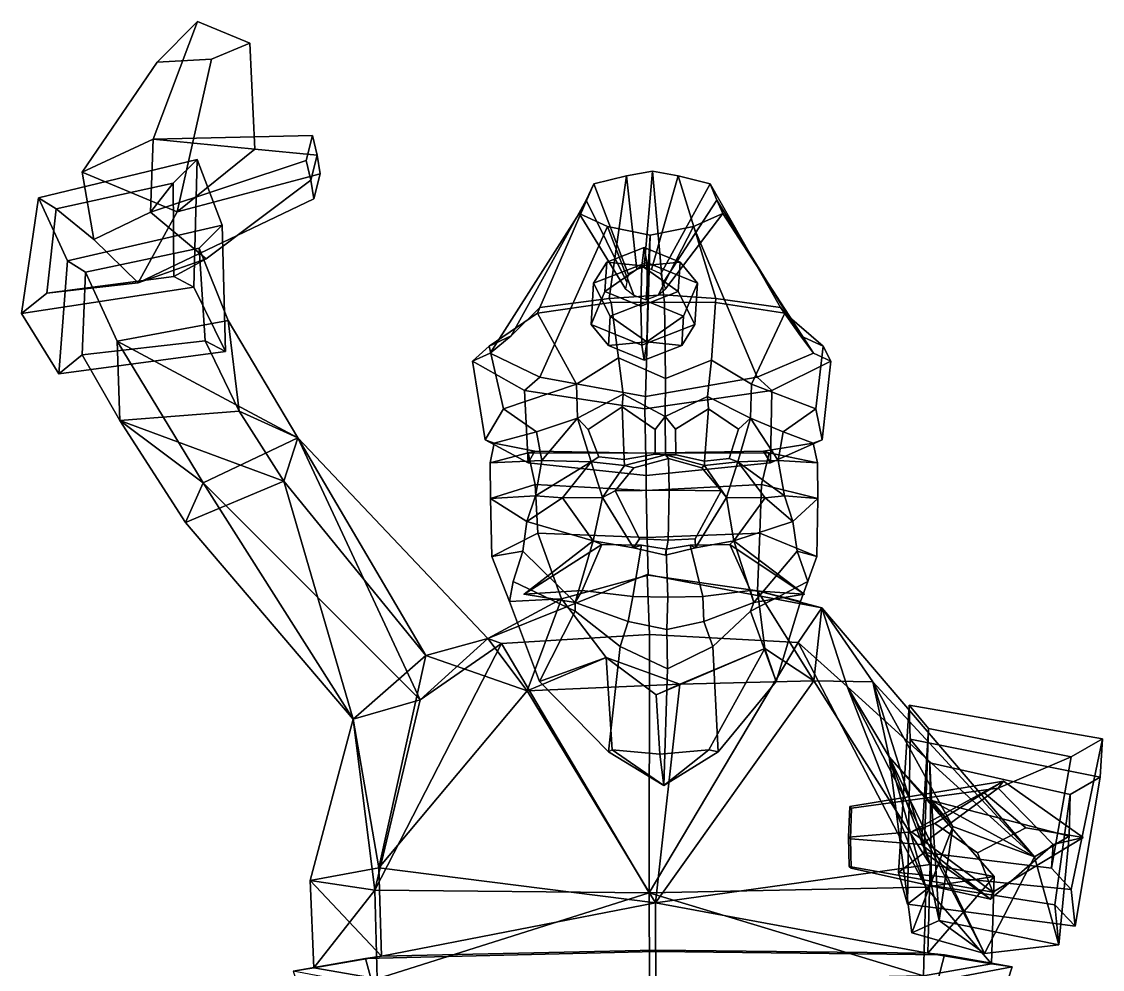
# Model space of a CAD drawing. Extents: x -235 to 166, y -155 to 372.
# Drawn here: x -234.6 to 165.7, y 21.5 to 372.4 of the extents above; entities that cross this region are included whole.
import ezdxf

# ---------------------------------------------------------------- set-up
doc = ezdxf.new("R2010")
doc.units = 0

msp = doc.modelspace()

# ---------------------------------------------------------------- linework, layer by layer
for p in [(-48.519325, 160.431915, 99.775955), (55.276268, 160.431915, 93.154747)]:
    msp.add_point(p)
for points in [[(-184.371262, 357.353241, 104.197914), (-169.406998, 372.354248, 99.040825), (-185.786438, 328.821533, 47.978062), (-212.109375, 316.669342, 69.861641)], [(-150.09166, 364.397156, 104.129478), (-148.160843, 325.145966, 65.964249), (-185.786438, 328.821533, 47.978062), (-169.406998, 372.354248, 99.040825)], [(-164.186752, 358.460968, 115.973244), (-150.09166, 364.397156, 104.129478), (-169.406998, 372.354248, 99.040825), (-184.371262, 357.353241, 104.197914)], [(-164.186752, 358.460968, 115.973244), (-176.987381, 302.001587, 78.459885), (-148.160843, 325.145966, 65.964249), (-150.09166, 364.397156, 104.129478)], [(-164.186752, 358.460968, 115.973244), (-184.371262, 357.353241, 104.197914), (-212.109375, 316.669342, 69.861641), (-176.987381, 302.001587, 78.459885)], [(-212.109375, 316.669342, 69.861641), (-185.786438, 328.821533, 47.978062), (-186.822433, 301.864471, 26.36038), (-207.774368, 291.714294, 37.090065)], [(-126.901054, 330.26178, 54.378487), (-129.149872, 320.984955, 45.640892), (-186.822433, 301.864471, 26.36038), (-185.786438, 328.821533, 47.978062)], [(-125.070946, 322.969055, 62.908234), (-126.901054, 330.26178, 54.378487), (-185.786438, 328.821533, 47.978062), (-148.160843, 325.145966, 65.964249)], [(-125.070946, 322.969055, 62.908234), (-127.444672, 313.684967, 54.183472), (-129.149872, 320.984955, 45.640892), (-126.901054, 330.26178, 54.378487)], [(-124.040115, 316.003571, 71.337952), (-125.070946, 322.969055, 62.908234), (-148.160843, 325.145966, 65.964249), (-176.987381, 302.001587, 78.459885)], [(-228.339859, 307.106171, 12.175893), (-169.499054, 321.361877, 26.278526), (-160.329346, 296.946838, 7.061735), (-217.588409, 283.79071, -8.748039)], [(-228.339859, 307.106171, 12.175893), (-221.742493, 303.015137, 20.511761), (-178.412537, 312.581268, 31.639679), (-169.499054, 321.361877, 26.278526)], [(-127.444672, 313.684967, 54.183472), (-166.212479, 284.52478, 42.233738), (-186.822433, 301.864471, 26.36038), (-129.149872, 320.984955, 45.640892)], [(-170.804276, 274.051025, 81.825768), (-169.499054, 321.361877, 26.278526), (-178.412537, 312.581268, 31.639679), (-178.154922, 277.973358, 73.276817)], [(-159.112778, 250.195496, 62.03981), (-160.329346, 296.946838, 7.061735), (-169.499054, 321.361877, 26.278526), (-170.804276, 274.051025, 81.825768)], [(-124.040115, 316.003571, 71.337952), (-126.307007, 306.698883, 62.575924), (-127.444672, 313.684967, 54.183472), (-125.070946, 322.969055, 62.908234)], [(-176.987381, 302.001587, 78.459885), (-212.109375, 316.669342, 69.861641), (-207.774368, 291.714294, 37.090065), (-191.420258, 275.680542, 52.064587)], [(3.197108, 271.259583, 99.963951), (-0.91805, 316.96463, 35.893509), (-10.588981, 315.243103, 35.503845), (-17.016411, 269.904205, 93.928055)], [(-4.047117, 281.414886, -12.344285), (-6.678977, 280.541046, -11.261972), (-10.588981, 315.243103, 35.503845), (-0.91805, 316.96463, 35.893509)], [(-4.047117, 281.414886, -12.344285), (-0.91805, 316.96463, 35.893509), (8.624979, 315.243103, 34.278172), (-1.299067, 280.541046, -11.605159)], [(3.197108, 271.259583, 99.963951), (22.479832, 269.904205, 91.408554), (8.624979, 315.243103, 34.278172), (-0.91805, 316.96463, 35.893509)], [(-207.774368, 291.714294, 37.090065), (-186.822433, 301.864471, 26.36038), (-178.412537, 312.581268, 31.639679), (-221.742493, 303.015137, 20.511761)], [(-124.040115, 316.003571, 71.337952), (-176.987381, 302.001587, 78.459885), (-191.420258, 275.680542, 52.064587), (-126.307007, 306.698883, 62.575924)], [(-126.307007, 306.698883, 62.575924), (-191.420258, 275.680542, 52.064587), (-166.212479, 284.52478, 42.233738), (-127.444672, 313.684967, 54.183472)], [(-166.212479, 284.52478, 42.233738), (-178.154922, 277.973358, 73.276817), (-178.412537, 312.581268, 31.639679), (-186.822433, 301.864471, 26.36038)], [(-53.316723, 256.067871, 57.393501), (-42.622967, 266.497192, 83.021782), (-22.604719, 312.293274, 34.545559), (-25.503611, 306.21759, 31.178024)], [(-42.622967, 266.497192, 83.021782), (-17.016411, 269.904205, 93.928055), (-10.588981, 315.243103, 35.503845), (-22.604719, 312.293274, 34.545559)], [(-9.913155, 279.043671, -9.488791), (-10.456615, 275.959656, -6.226868), (-25.503611, 306.21759, 31.178024), (-22.604719, 312.293274, 34.545559)], [(-6.678977, 280.541046, -11.261972), (-9.913155, 279.043671, -9.488791), (-22.604719, 312.293274, 34.545559), (-10.588981, 315.243103, 35.503845)], [(-1.299067, 280.541046, -11.605159), (8.624979, 315.243103, 34.278172), (20.421558, 312.293274, 31.800886), (2.134203, 279.043671, -10.257297)], [(2.134203, 279.043671, -10.257297), (20.421558, 312.293274, 31.800886), (22.869051, 306.21756, 28.0923), (3.08773, 275.959656, -7.090868)], [(46.493038, 266.497192, 77.336998), (20.421558, 312.293274, 31.800886), (8.624979, 315.243103, 34.278172), (22.479832, 269.904205, 91.408554)], [(53.843666, 256.067871, 50.557652), (22.869051, 306.21756, 28.0923), (20.421558, 312.293274, 31.800886), (46.493038, 266.497192, 77.336998)], [(-220.769638, 242.034912, 38.037758), (-234.557419, 264.336914, 59.950634), (-228.339859, 307.106171, 12.175893), (-217.588409, 283.79071, -8.748039)], [(-234.557419, 264.336914, 59.950634), (-225.259933, 271.828522, 56.295689), (-221.742493, 303.015137, 20.511761), (-228.339859, 307.106171, 12.175893)], [(-60.992897, 249.608582, 35.548836), (-53.316723, 256.067871, 57.393501), (-25.503611, 306.21759, 31.178024), (-28.133051, 301.31665, 28.480194)], [(-10.456615, 275.959656, -6.226868), (-10.976494, 273.471924, -3.590462), (-28.133051, 301.31665, 28.480194), (-25.503611, 306.21759, 31.178024)], [(3.08773, 275.959656, -7.090868), (22.869051, 306.21756, 28.0923), (25.134382, 301.31665, 25.08223), (3.938388, 273.471924, -4.541889)], [(58.681934, 249.608582, 27.914677), (25.134382, 301.31665, 25.08223), (22.869051, 306.21756, 28.0923), (53.843666, 256.067871, 50.557652)], [(-191.420258, 275.680542, 52.064587), (-207.774368, 291.714294, 37.090065), (-221.742493, 303.015137, 20.511761), (-225.259933, 271.828522, 56.295689)], [(-42.698776, 240.719482, 14.642931), (-60.992897, 249.608582, 35.548836), (-28.133051, 301.31665, 28.480194), (-17.615095, 296.525909, 25.008101)], [(-10.976494, 273.471924, -3.590462), (-7.819963, 271.040131, -1.247071), (-17.615095, 296.525909, 25.008101), (-28.133051, 301.31665, 28.480194)], [(3.938388, 273.471924, -4.541889), (25.134382, 301.31665, 25.08223), (14.260489, 296.525909, 22.974735), (1.1052, 271.040131, -1.816411)], [(37.879688, 240.719482, 9.502763), (14.260489, 296.525909, 22.974735), (25.134382, 301.31665, 25.08223), (58.681934, 249.608582, 27.914677)], [(-217.588409, 283.79071, -8.748039), (-160.329346, 296.946838, 7.061735), (-168.788269, 288.538361, 12.237331), (-210.92131, 279.613281, -0.273884)], [(-159.112778, 250.195496, 62.03981), (-166.621597, 254.162354, 53.353271), (-168.788269, 288.538361, 12.237331), (-160.329346, 296.946838, 7.061735)], [(-3.565295, 233.574524, -6.045014), (-42.698776, 240.719482, 14.642931), (-17.615095, 296.525909, 25.008101), (-1.797197, 293.298401, 22.111946)], [(-7.819963, 271.040131, -1.247071), (-3.248466, 269.401825, 0.175665), (-1.797197, 293.298401, 22.111946), (-17.615095, 296.525909, 25.008101)], [(-3.565295, 233.574524, -6.045014), (-1.797197, 293.298401, 22.111946), (14.260489, 296.525909, 22.974735), (37.879688, 240.719482, 9.502763)], [(1.1052, 271.040131, -1.816411), (14.260489, 296.525909, 22.974735), (-1.797197, 293.298401, 22.111946), (-3.248466, 269.401825, 0.175665)], [(-210.92131, 279.613281, -0.273884), (-168.788269, 288.538361, 12.237331), (-158.034988, 261.674774, -9.441258), (-199.119965, 254.091553, -22.94235)], [(-158.034988, 261.674774, -9.441258), (-168.788269, 288.538361, 12.237331), (-166.621597, 254.162354, 53.353271), (-154.043579, 228.194397, 31.625)], [(-3.055158, 283.217407, 3.049086), (-3.99552, 288.69281, -11.692309), (-17.903599, 283.273956, -15.948852), (-22.724171, 275.554016, -2.970561)], [(-3.99552, 288.69281, -11.692309), (-4.926479, 281.982574, -26.286297), (-17.903599, 283.273956, -15.948852)], [(-3.99552, 288.69281, -11.692309), (9.259005, 283.273956, -17.681566), (-4.926479, 281.982574, -26.286297)], [(-3.055158, 283.217407, 3.049086), (15.689543, 275.554016, -5.420986), (9.259005, 283.273956, -17.681566), (-3.99552, 288.69281, -11.692309)], [(-191.420258, 275.680542, 52.064587), (-225.259933, 271.828522, 56.295689), (-178.154922, 277.973358, 73.276817), (-166.212479, 284.52478, 42.233738)], [(-220.769638, 242.034912, 38.037758), (-217.588409, 283.79071, -8.748039), (-210.92131, 279.613281, -0.273884), (-212.153061, 248.965881, 34.664425)], [(-22.724171, 275.554016, -2.970561), (-17.903599, 283.273956, -15.948852), (-18.557184, 272.436279, -26.194649), (-23.648483, 260.227142, -17.460361)], [(-3.055158, 283.217407, 3.049086), (-22.724171, 275.554016, -2.970561), (-16.564322, 263.34491, 5.046058), (-2.656242, 268.763763, 9.3026)], [(-17.903599, 283.273956, -15.948852), (-4.926479, 281.982574, -26.286297), (-18.557184, 272.436279, -26.194649)], [(-4.926479, 281.982574, -26.286297), (-5.302694, 267.017365, -32.183945), (-18.557184, 272.436279, -26.194649)], [(-4.926479, 281.982574, -26.286297), (8.605419, 272.436279, -27.927362), (-5.302694, 267.017365, -32.183945)], [(9.259005, 283.273956, -17.681566), (8.605419, 272.436279, -27.927362), (-4.926479, 281.982574, -26.286297)], [(-3.055158, 283.217407, 3.049086), (-2.656242, 268.763763, 9.3026), (10.59828, 263.34491, 3.313344), (15.689543, 275.554016, -5.420986)], [(15.689543, 275.554016, -5.420986), (14.76523, 260.227142, -19.910786), (8.605419, 272.436279, -27.927362), (9.259005, 283.273956, -17.681566)], [(-234.557419, 264.336914, 59.950634), (-170.804276, 274.051025, 81.825768), (-178.154922, 277.973358, 73.276817), (-225.259933, 271.828522, 56.295689)], [(-198.236313, 224.690643, 11.696548), (-212.153061, 248.965881, 34.664425), (-210.92131, 279.613281, -0.273884), (-199.119965, 254.091553, -22.94235)], [(-220.769638, 242.034912, 38.037758), (-159.112778, 250.195496, 62.03981), (-170.804276, 274.051025, 81.825768), (-234.557419, 264.336914, 59.950634)], [(-22.724171, 275.554016, -2.970561), (-23.648483, 260.227142, -17.460361), (-17.217907, 252.507202, -5.199739), (-16.564322, 263.34491, 5.046058)], [(-18.557184, 272.436279, -26.194649), (-5.302694, 267.017365, -32.183945), (-4.90378, 252.563721, -25.93045), (-23.648483, 260.227142, -17.460361)], [(8.605419, 272.436279, -27.927362), (14.76523, 260.227142, -19.910786), (-4.90378, 252.563721, -25.93045), (-5.302694, 267.017365, -32.183945)], [(15.689543, 275.554016, -5.420986), (10.59828, 263.34491, 3.313344), (9.944695, 252.507202, -6.932453), (14.76523, 260.227142, -19.910786)], [(-16.299379, 268.346893, 99.063232), (-17.016411, 269.904205, 93.928055), (-42.622967, 266.497192, 83.021782), (-43.548447, 264.481628, 88.028717)], [(-13.494678, 247.856445, 106.00914), (-16.299379, 268.346893, 99.063232), (-43.548447, 264.481628, 88.028717), (-29.033264, 238.152679, 97.113144)], [(3.453035, 268.451721, 103.975937), (3.197108, 271.259583, 99.963951), (-17.016411, 269.904205, 93.928055), (-16.299379, 268.346893, 99.063232)], [(-2.656242, 268.763763, 9.3026), (-16.564322, 263.34491, 5.046058), (-3.032463, 253.798615, 3.405001)], [(3.853182, 240.191742, 110.248734), (3.453035, 268.451721, 103.975937), (-16.299379, 268.346893, 99.063232), (-13.494678, 247.856445, 106.00914)], [(-2.656242, 268.763763, 9.3026), (-3.032463, 253.798615, 3.405001), (10.59828, 263.34491, 3.313344)], [(3.453035, 268.451721, 103.975937), (22.421112, 268.346893, 96.593224), (22.479832, 269.904205, 91.408554), (3.197108, 271.259583, 99.963951)], [(3.853182, 240.191742, 110.248734), (20.93615, 247.069519, 103.994087), (22.421112, 268.346893, 96.593224), (3.453035, 268.451721, 103.975937)], [(20.93615, 247.069519, 103.994087), (35.674267, 238.152679, 92.985405), (48.047222, 264.481628, 82.185753), (22.421112, 268.346893, 96.593224)], [(22.421112, 268.346893, 96.593224), (48.047222, 264.481628, 82.185753), (46.493038, 266.497192, 77.336998), (22.479832, 269.904205, 91.408554)], [(-43.548447, 264.481628, 88.028717), (-42.622967, 266.497192, 83.021782), (-53.316723, 256.067871, 57.393501), (-61.473957, 252.245544, 59.875263)], [(-29.033264, 238.152679, 97.113144), (-43.548447, 264.481628, 88.028717), (-61.473957, 252.245544, 59.875263), (-56.050156, 229.076904, 81.328346)], [(35.674267, 238.152679, 92.985405), (59.596218, 229.076904, 73.951164), (62.250122, 252.245544, 51.9828), (48.047222, 264.481628, 82.185753)], [(48.047222, 264.481628, 82.185753), (62.250122, 252.245544, 51.9828), (53.843666, 256.067871, 50.557652), (46.493038, 266.497192, 77.336998)], [(-199.119965, 254.091553, -22.94235), (-158.034988, 261.674774, -9.441258), (-132.267715, 218.33432, -25.351261)], [(-154.043579, 228.194397, 31.625), (-132.267715, 218.33432, -25.351261), (-158.034988, 261.674774, -9.441258)], [(-17.217907, 252.507202, -5.199739), (-23.648483, 260.227142, -17.460361), (-4.90378, 252.563721, -25.93045), (-3.963416, 247.088318, -11.189034)], [(-16.564322, 263.34491, 5.046058), (-17.217907, 252.507202, -5.199739), (-3.032463, 253.798615, 3.405001)], [(9.944695, 252.507202, -6.932453), (-3.963416, 247.088318, -11.189034), (-4.90378, 252.563721, -25.93045), (14.76523, 260.227142, -19.910786)], [(10.59828, 263.34491, 3.313344), (-3.032463, 253.798615, 3.405001), (9.944695, 252.507202, -6.932453)], [(-220.769638, 242.034912, 38.037758), (-212.153061, 248.965881, 34.664425), (-166.621597, 254.162354, 53.353271), (-159.112778, 250.195496, 62.03981)], [(-154.043579, 228.194397, 31.625), (-166.621597, 254.162354, 53.353271), (-212.153061, 248.965881, 34.664425), (-198.236313, 224.690643, 11.696548)], [(-199.119965, 254.091553, -22.94235), (-132.267715, 218.33432, -25.351261), (-167.378799, 201.678223, -43.316589)], [(-198.236313, 224.690643, 11.696548), (-199.119965, 254.091553, -22.94235), (-167.378799, 201.678223, -43.316589)], [(-61.473957, 252.245544, 59.875263), (-53.316723, 256.067871, 57.393501), (-60.992897, 249.608582, 35.548836), (-67.599548, 246.685242, 34.939014)], [(-56.050156, 229.076904, 81.328346), (-61.473957, 252.245544, 59.875263), (-67.599548, 246.685242, 34.939014), (-62.909462, 217.540283, 45.639946)], [(-3.032463, 253.798615, 3.405001), (-17.217907, 252.507202, -5.199739), (-3.963416, 247.088318, -11.189034)], [(-3.032463, 253.798615, 3.405001), (-3.963416, 247.088318, -11.189034), (9.944695, 252.507202, -6.932453)], [(62.250122, 252.245544, 51.9828), (65.157547, 246.685242, 26.470325), (58.681934, 249.608582, 27.914677), (53.843666, 256.067871, 50.557652)], [(59.596218, 229.076904, 73.951164), (61.865189, 217.540283, 37.680466), (65.157547, 246.685242, 26.470325), (62.250122, 252.245544, 51.9828)], [(-67.599548, 246.685242, 34.939014), (-60.992897, 249.608582, 35.548836), (-42.698776, 240.719482, 14.642931), (-48.393585, 235.836182, 12.215358)], [(65.157547, 246.685242, 26.470325), (43.219887, 235.836182, 6.371257), (37.879688, 240.719482, 9.502763), (58.681934, 249.608582, 27.914677)], [(-62.909462, 217.540283, 45.639946), (-67.599548, 246.685242, 34.939014), (-48.393585, 235.836182, 12.215358), (-47.018829, 209.010864, 19.702488)], [(-13.494678, 247.856445, 106.00914), (-29.033264, 238.152679, 97.113144), (-28.762358, 225.570251, 96.762009), (-11.835145, 234.407593, 107.383202)], [(3.853182, 240.191742, 110.248734), (-13.494678, 247.856445, 106.00914), (-11.835145, 234.407593, 107.383202), (3.758837, 226.208862, 108.769768)], [(3.853182, 240.191742, 110.248734), (3.758837, 226.208862, 108.769768), (19.455481, 233.604248, 105.423973), (20.93615, 247.069519, 103.994087)], [(20.93615, 247.069519, 103.994087), (19.455481, 233.604248, 105.423973), (35.360935, 225.570251, 92.671524), (35.674267, 238.152679, 92.985405)], [(61.865189, 217.540283, 37.680466), (42.807625, 209.010864, 13.972383), (43.219887, 235.836182, 6.371257), (65.157547, 246.685242, 26.470325)], [(-48.393585, 235.836182, 12.215358), (-42.698776, 240.719482, 14.642931), (-3.565295, 233.574524, -6.045014), (-3.796127, 229.030701, -9.663584)], [(43.219887, 235.836182, 6.371257), (-3.796127, 229.030701, -9.663584), (-3.565295, 233.574524, -6.045014), (37.879688, 240.719482, 9.502763)], [(-43.865192, 220.542419, 81.245239), (-28.762358, 225.570251, 96.762009), (-29.033264, 238.152679, 97.113144), (-56.050156, 229.076904, 81.328346)], [(47.499451, 220.542419, 75.417015), (59.596218, 229.076904, 73.951164), (35.674267, 238.152679, 92.985405), (35.360935, 225.570251, 92.671524)], [(-47.018829, 209.010864, 19.702488), (-48.393585, 235.836182, 12.215358), (-3.796127, 229.030701, -9.663584), (-3.327981, 204.30188, -2.324799)], [(-12.221627, 229.771362, 105.390633), (-11.835145, 234.407593, 107.383202), (-28.762358, 225.570251, 96.762009), (-24.758953, 221.394104, 96.362198)], [(-12.221627, 229.771362, 105.390633), (0.005585, 221.400879, 106.247307), (3.758837, 226.208862, 108.769768), (-11.835145, 234.407593, 107.383202)], [(42.807625, 209.010864, 13.972383), (-3.327981, 204.30188, -2.324799), (-3.796127, 229.030701, -9.663584), (43.219887, 235.836182, 6.371257)], [(19.818066, 229.07605, 103.145943), (19.455481, 233.604248, 105.423973), (3.758837, 226.208862, 108.769768), (7.624842, 221.520325, 105.941841)], [(19.818066, 229.07605, 103.145943), (30.942202, 221.511414, 90.300285), (35.360935, 225.570251, 92.671524), (19.455481, 233.604248, 105.423973)], [(-198.236313, 224.690643, 11.696548), (-137.495865, 202.232605, 23.636961), (-154.043579, 228.194397, 31.625)], [(-154.043579, 228.194397, 31.625), (-137.495865, 202.232605, 23.636961), (-132.267715, 218.33432, -25.351261)], [(-56.050156, 229.076904, 81.328346), (-62.909462, 217.540283, 45.639946), (-59.606804, 216.349976, 45.489429), (-43.865192, 220.542419, 81.245239)], [(-11.439483, 210.276672, 103.524536), (-12.221627, 229.771362, 105.390633), (-24.758953, 221.394104, 96.362198), (-20.834763, 211.206787, 99.020485)], [(0.005585, 221.400879, 106.247307), (-12.221627, 229.771362, 105.390633), (-11.439483, 210.276672, 103.524536), (0.059835, 212.284363, 107.097733)], [(7.624842, 221.520325, 105.941841), (7.69172, 212.016602, 106.99025), (18.36101, 209.663757, 100.992584), (19.818066, 229.07605, 103.145943)], [(18.36101, 209.663757, 100.992584), (27.50366, 210.654297, 94.109001), (30.942202, 221.511414, 90.300285), (19.818066, 229.07605, 103.145943)], [(59.596218, 229.076904, 73.951164), (47.499451, 220.542419, 75.417015), (58.570179, 216.349976, 37.950821), (61.865189, 217.540283, 37.680466)], [(-198.236313, 224.690643, 11.696548), (-173.828262, 186.913513, -2.221505), (-137.495865, 202.232605, 23.636961)], [(-198.236313, 224.690643, 11.696548), (-167.378799, 201.678223, -43.316589), (-173.828262, 186.913513, -2.221505)], [(-41.876419, 209.910217, 81.433533), (-28.762358, 225.570251, 96.762009), (-43.865192, 220.542419, 81.245239)], [(-23.602629, 209.366943, 100.202034), (-28.762358, 225.570251, 96.762009), (-41.876419, 209.910217, 81.433533)], [(-20.834763, 211.206787, 99.020485), (-24.758953, 221.394104, 96.362198), (-28.762358, 225.570251, 96.762009), (-23.602629, 209.366943, 100.202034)], [(0.059835, 212.284363, 107.097733), (3.841628, 212.039734, 110.067619), (3.758837, 226.208862, 108.769768), (0.005585, 221.400879, 106.247307)], [(7.69172, 212.016602, 106.99025), (7.624842, 221.520325, 105.941841), (3.758837, 226.208862, 108.769768), (3.841628, 212.039734, 110.067619)], [(27.50366, 210.654297, 94.109001), (30.680136, 209.366943, 96.739288), (35.360935, 225.570251, 92.671524), (30.942202, 221.511414, 90.300285)], [(30.680136, 209.366943, 96.739288), (45.55072, 209.910217, 75.856476), (35.360935, 225.570251, 92.671524)], [(45.55072, 209.910217, 75.856476), (47.499451, 220.542419, 75.417015), (35.360935, 225.570251, 92.671524)], [(-43.865192, 220.542419, 81.245239), (-59.606804, 216.349976, 45.489429), (-61.056797, 209.0625, 46.390381), (-41.876419, 209.910217, 81.433533)], [(47.499451, 220.542419, 75.417015), (45.55072, 209.910217, 75.856476), (60.12289, 209.0625, 38.660225), (58.570179, 216.349976, 37.950821)], [(-86.92527, 121.303528, -28.16193), (-167.378799, 201.678223, -43.316589), (-132.267715, 218.33432, -25.351261)], [(-84.873238, 137.712189, 47.80582), (-132.267715, 218.33432, -25.351261), (-137.495865, 202.232605, 23.636961)], [(-84.873238, 137.712189, 47.80582), (-61.867615, 143.986694, 11.138928), (-132.267715, 218.33432, -25.351261)], [(-86.92527, 121.303528, -28.16193), (-132.267715, 218.33432, -25.351261), (-61.867615, 143.986694, 11.138928)], [(-62.909462, 217.540283, 45.639946), (-47.018829, 209.010864, 19.702488), (-44.515236, 213.322144, 18.326225), (-59.606804, 216.349976, 45.489429)], [(-61.056797, 209.0625, 46.390381), (-59.606804, 216.349976, 45.489429), (-44.515236, 213.322144, 18.326225), (-47.003624, 212.715881, 15.640521)], [(61.865189, 217.540283, 37.680466), (58.570179, 216.349976, 37.950821), (40.149452, 213.322144, 12.925393), (42.807625, 209.010864, 13.972383)], [(60.12289, 209.0625, 38.660225), (42.276402, 212.715881, 9.945272), (40.149452, 213.322144, 12.925393), (58.570179, 216.349976, 37.950821)], [(-60.939087, 195.870453, 48.57777), (-61.056797, 209.0625, 46.390381), (-47.003624, 212.715881, 15.640521), (-44.358219, 201.017517, 13.995253)], [(-47.018829, 209.010864, 19.702488), (-3.327981, 204.30188, -2.324799), (-3.27069, 212.612976, -1.426696), (-44.515236, 213.322144, 18.326225)], [(-47.003624, 212.715881, 15.640521), (-44.515236, 213.322144, 18.326225), (-3.27069, 212.612976, -1.426696), (-3.323471, 212.62854, -2.25409)], [(-44.358219, 201.017517, 13.995253), (-47.003624, 212.715881, 15.640521), (-3.323471, 212.62854, -2.25409), (-3.229802, 198.753601, -0.785657)], [(-11.439483, 210.276672, 103.524536), (-11.266746, 208.091553, 105.715729), (3.841628, 212.039734, 110.067619), (0.059835, 212.284363, 107.097733)], [(42.807625, 209.010864, 13.972383), (40.149452, 213.322144, 12.925393), (-3.27069, 212.612976, -1.426696), (-3.327981, 204.30188, -2.324799)], [(42.276402, 212.715881, 9.945272), (-3.323471, 212.62854, -2.25409), (-3.27069, 212.612976, -1.426696), (40.149452, 213.322144, 12.925393)], [(39.44339, 201.017517, 8.649476), (-3.229802, 198.753601, -0.785657), (-3.323471, 212.62854, -2.25409), (42.276402, 212.715881, 9.945272)], [(60.284081, 195.870453, 40.844841), (39.44339, 201.017517, 8.649476), (42.276402, 212.715881, 9.945272), (60.12289, 209.0625, 38.660225)], [(-41.876419, 209.910217, 81.433533), (-61.056797, 209.0625, 46.390381), (-60.939087, 195.870453, 48.57777), (-44.322128, 196.810913, 81.449516)], [(-44.322128, 196.810913, 81.449516), (-23.602629, 209.366943, 100.202034), (-41.876419, 209.910217, 81.433533)], [(-34.207378, 196.014465, 104.073204), (-23.602629, 209.366943, 100.202034), (-44.322128, 196.810913, 81.449516)], [(-34.207378, 196.014465, 104.073204), (-19.412132, 196.170441, 106.169868), (-23.602629, 209.366943, 100.202034)], [(-11.439483, 210.276672, 103.524536), (-20.834763, 211.206787, 99.020485), (-23.602629, 209.366943, 100.202034), (-11.266746, 208.091553, 105.715729)], [(-19.412132, 196.170441, 106.169868), (-11.266746, 208.091553, 105.715729), (-23.602629, 209.366943, 100.202034)], [(5.279347, 198.852661, 128.546936), (5.015767, 210.665955, 124.415001), (-7.805178, 207.228638, 121.712196), (-14.790452, 198.665344, 123.365051)], [(5.015767, 210.665955, 124.415001), (3.841628, 212.039734, 110.067619), (-11.266746, 208.091553, 105.715729), (-7.805178, 207.228638, 121.712196)], [(5.015767, 210.665955, 124.415001), (17.389359, 207.228638, 120.105019), (18.274567, 208.091553, 103.831261), (3.841628, 212.039734, 110.067619)], [(18.36101, 209.663757, 100.992584), (7.69172, 212.016602, 106.99025), (3.841628, 212.039734, 110.067619), (18.274567, 208.091553, 103.831261)], [(5.279347, 198.852661, 128.546936), (24.528032, 198.665344, 120.856895), (17.389359, 207.228638, 120.105019), (5.015767, 210.665955, 124.415001)], [(18.36101, 209.663757, 100.992584), (18.274567, 208.091553, 103.831261), (30.680136, 209.366943, 96.739288), (27.50366, 210.654297, 94.109001)], [(26.411638, 196.170441, 103.246735), (30.680136, 209.366943, 96.739288), (18.274567, 208.091553, 103.831261)], [(40.820549, 196.014465, 99.287109), (30.680136, 209.366943, 96.739288), (26.411638, 196.170441, 103.246735)], [(47.978649, 196.810913, 75.561569), (45.55072, 209.910217, 75.856476), (30.680136, 209.366943, 96.739288)], [(40.820549, 196.014465, 99.287109), (47.978649, 196.810913, 75.561569), (30.680136, 209.366943, 96.739288)], [(45.55072, 209.910217, 75.856476), (47.978649, 196.810913, 75.561569), (60.284081, 195.870453, 40.844841), (60.12289, 209.0625, 38.660225)], [(-14.790452, 198.665344, 123.365051), (-7.805178, 207.228638, 121.712196), (-11.266746, 208.091553, 105.715729), (-19.412132, 196.170441, 106.169868)], [(24.528032, 198.665344, 120.856895), (26.411638, 196.170441, 103.246735), (18.274567, 208.091553, 103.831261), (17.389359, 207.228638, 120.105019)], [(-173.828262, 186.913513, -2.221505), (-111.754761, 114.109619, 8.305639), (-137.495865, 202.232605, 23.636961)], [(-173.828262, 186.913513, -2.221505), (-167.378799, 201.678223, -43.316589), (-111.754761, 114.109619, 8.305639)], [(-111.754761, 114.109619, 8.305639), (-167.378799, 201.678223, -43.316589), (-86.92527, 121.303528, -28.16193)], [(-111.754761, 114.109619, 8.305639), (-84.873238, 137.712189, 47.80582), (-137.495865, 202.232605, 23.636961)], [(-60.415668, 174.317383, 49.928684), (-60.939087, 195.870453, 48.57777), (-44.358219, 201.017517, 13.995253), (-43.380802, 183.03241, 16.865393)], [(-43.380802, 183.03241, 16.865393), (-44.358219, 201.017517, 13.995253), (-3.229802, 198.753601, -0.785657), (-2.946741, 181.3974, 3.65163)], [(38.838589, 183.03241, 11.620547), (-2.946741, 181.3974, 3.65163), (-3.229802, 198.753601, -0.785657), (39.44339, 201.017517, 8.649476)], [(59.936562, 174.317383, 42.251312), (38.838589, 183.03241, 11.620547), (39.44339, 201.017517, 8.649476), (60.284081, 195.870453, 40.844841)], [(-44.322128, 196.810913, 81.449516), (-60.939087, 195.870453, 48.57777), (-47.416901, 187.287048, 81.097351)], [(-47.416901, 187.287048, 81.097351), (-34.207378, 196.014465, 104.073204), (-44.322128, 196.810913, 81.449516)], [(-22.931662, 180.198395, 100.24398), (-19.412132, 196.170441, 106.169868), (-34.207378, 196.014465, 104.073204)], [(-7.958251, 177.583191, 105.206238), (-19.412132, 196.170441, 106.169868), (-22.931662, 180.198395, 100.24398)], [(-5.692102, 180.913147, 117.954659), (-14.790452, 198.665344, 123.365051), (-19.412132, 196.170441, 106.169868), (-7.958251, 177.583191, 105.206238)], [(4.89491, 180.39624, 122.520416), (5.279347, 198.852661, 128.546936), (-14.790452, 198.665344, 123.365051), (-5.692102, 180.913147, 117.954659)], [(4.89491, 180.39624, 122.520416), (14.815963, 180.913147, 116.646431), (24.528032, 198.665344, 120.856895), (5.279347, 198.852661, 128.546936)], [(14.815963, 180.913147, 116.646431), (14.928152, 177.583191, 103.746292), (26.411638, 196.170441, 103.246735), (24.528032, 198.665344, 120.856895)], [(14.928152, 177.583191, 103.746292), (29.14967, 180.198395, 96.921669), (26.411638, 196.170441, 103.246735)], [(29.14967, 180.198395, 96.921669), (40.820549, 196.014465, 99.287109), (26.411638, 196.170441, 103.246735)], [(51.003586, 187.287048, 74.819023), (47.978649, 196.810913, 75.561569), (40.820549, 196.014465, 99.287109)], [(47.978649, 196.810913, 75.561569), (51.003586, 187.287048, 74.819023), (60.284081, 195.870453, 40.844841)], [(-49.007404, 176.35733, 81.387436), (-47.416901, 187.287048, 81.097351), (-60.939087, 195.870453, 48.57777), (-60.415668, 174.317383, 49.928684)], [(-22.931662, 180.198395, 100.24398), (-34.207378, 196.014465, 104.073204), (-47.416901, 187.287048, 81.097351)], [(29.14967, 180.198395, 96.921669), (51.003586, 187.287048, 74.819023), (40.820549, 196.014465, 99.287109)], [(52.618057, 176.35733, 74.904663), (59.936562, 174.317383, 42.251312), (60.284081, 195.870453, 40.844841), (51.003586, 187.287048, 74.819023)], [(-49.007404, 176.35733, 81.387436), (-29.622322, 157.37793, 107.012917), (-22.931662, 180.198395, 100.24398), (-47.416901, 187.287048, 81.097351)], [(52.618057, 176.35733, 74.904663), (51.003586, 187.287048, 74.819023), (29.14967, 180.198395, 96.921669), (36.646187, 157.37793, 102.785591)], [(-53.837452, 157.709351, 53.641045), (-60.415668, 174.317383, 49.928684), (-43.380802, 183.03241, 16.865393), (-34.578777, 158.682098, 38.296432)], [(-19.678919, 178.789978, 114.066399), (-22.931662, 180.198395, 100.24398), (-48.519325, 160.431915, 99.775955)], [(-48.519325, 160.431915, 99.775955), (-22.931662, 180.198395, 100.24398), (-29.622322, 157.37793, 107.012917)], [(-34.578777, 158.682098, 38.296432), (-43.380802, 183.03241, 16.865393), (-2.946741, 181.3974, 3.65163), (-2.533829, 167.449646, 9.296144)], [(-19.678919, 178.789978, 114.066399), (-5.003891, 178.527802, 113.247849), (-7.958251, 177.583191, 105.206238), (-22.931662, 180.198395, 100.24398)], [(4.89491, 180.39624, 122.520416), (-5.692102, 180.913147, 117.954659), (-7.958251, 177.583191, 105.206238), (3.861949, 174.800964, 110.386169)], [(37.918098, 161.624725, 24.619278), (-2.533829, 167.449646, 9.296144), (-2.946741, 181.3974, 3.65163), (38.838589, 183.03241, 11.620547)], [(4.89491, 180.39624, 122.520416), (3.861949, 174.800964, 110.386169), (14.928152, 177.583191, 103.746292), (14.815963, 180.913147, 116.646431)], [(27.679632, 178.789978, 111.045357), (29.14967, 180.198395, 96.921669), (14.928152, 177.583191, 103.746292), (13.019545, 178.527802, 112.098114)], [(27.679632, 178.789978, 111.045357), (55.276268, 160.431915, 93.154747), (29.14967, 180.198395, 96.921669)], [(55.276268, 160.431915, 93.154747), (36.646187, 157.37793, 102.785591), (29.14967, 180.198395, 96.921669)], [(53.883366, 157.709351, 46.76944), (37.918098, 161.624725, 24.619278), (38.838589, 183.03241, 11.620547), (59.936562, 174.317383, 42.251312)], [(-53.837452, 157.709351, 53.641045), (-52.520626, 165.10202, 84.798111), (-49.007404, 176.35733, 81.387436), (-60.415668, 174.317383, 49.928684)], [(-49.007404, 176.35733, 81.387436), (-52.520626, 165.10202, 84.798111), (-29.514023, 154.148346, 97.979324), (-29.622322, 157.37793, 107.012917)], [(-26.987598, 161.743347, 116.946411), (-19.678919, 178.789978, 114.066399), (-48.519325, 160.431915, 99.775955)], [(-5.003891, 178.527802, 113.247849), (-19.678919, 178.789978, 114.066399), (-26.987598, 161.743347, 116.946411), (-8.259014, 159.559601, 124.438797)], [(-8.259014, 159.559601, 124.438797), (4.749158, 159.35672, 124.294266), (4.182882, 177.11618, 115.417198), (-5.003891, 178.527802, 113.247849)], [(4.182882, 177.11618, 115.417198), (3.861949, 174.800964, 110.386169), (-7.958251, 177.583191, 105.206238), (-5.003891, 178.527802, 113.247849)], [(4.182882, 177.11618, 115.417198), (13.019545, 178.527802, 112.098114), (14.928152, 177.583191, 103.746292), (3.861949, 174.800964, 110.386169)], [(17.670256, 159.559601, 122.784744), (13.019545, 178.527802, 112.098114), (4.182882, 177.11618, 115.417198), (4.749158, 159.35672, 124.294266)], [(13.019545, 178.527802, 112.098114), (17.670256, 159.559601, 122.784744), (35.295021, 161.743347, 112.973351), (27.679632, 178.789978, 111.045357)], [(35.295021, 161.743347, 112.973351), (55.276268, 160.431915, 93.154747), (27.679632, 178.789978, 111.045357)], [(52.618057, 176.35733, 74.904663), (36.646187, 157.37793, 102.785591), (35.390919, 154.148346, 93.838982), (56.536182, 165.10202, 77.841286)], [(53.883366, 157.709351, 46.76944), (59.936562, 174.317383, 42.251312), (52.618057, 176.35733, 74.904663), (56.536182, 165.10202, 77.841286)], [(-2.863096, 167.662415, 5.604789), (-2.007607, 145.485291, -46.083378), (-56.860714, 142.110535, -36.057194), (-61.867615, 143.986694, 11.138928)], [(-2.863096, 167.662415, 5.604789), (-61.867615, 143.986694, 11.138928), (-34.578777, 158.682098, 38.296432), (-2.533829, 167.449646, 9.296144)], [(-29.514023, 154.148346, 97.979324), (-52.520626, 165.10202, 84.798111), (-53.837452, 157.709351, 53.641045), (-42.759953, 128.075836, 68.987259)], [(-2.863096, 167.662415, 5.604789), (61.767708, 155.357147, -3.627595), (52.950401, 142.578979, -36.900471), (-2.007607, 145.485291, -46.083378)], [(-2.533829, 167.449646, 9.296144), (37.918098, 161.624725, 24.619278), (61.767708, 155.357147, -3.627595), (-2.863096, 167.662415, 5.604789)], [(35.390919, 154.148346, 93.838982), (44.845615, 128.075836, 63.398823), (53.883366, 157.709351, 46.76944), (56.536182, 165.10202, 77.841286)], [(-29.622322, 157.37793, 107.012917), (-26.987598, 161.743347, 116.946411), (-48.519325, 160.431915, 99.775955)], [(-8.259014, 159.559601, 124.438797), (-26.987598, 161.743347, 116.946411), (-29.622322, 157.37793, 107.012917), (-9.8887, 150.251923, 114.62513)], [(17.670256, 159.559601, 122.784744), (18.039761, 150.251923, 112.843552), (36.646187, 157.37793, 102.785591), (35.295021, 161.743347, 112.973351)], [(36.646187, 157.37793, 102.785591), (55.276268, 160.431915, 93.154747), (35.295021, 161.743347, 112.973351)], [(44.845615, 128.075836, 63.398823), (40.635014, 140.263, 49.957424), (37.918098, 161.624725, 24.619278), (53.883366, 157.709351, 46.76944)], [(58.855385, 128.32428, 50.688969), (37.918098, 161.624725, 24.619278), (40.635014, 140.263, 49.957424)], [(61.767708, 155.357147, -3.627595), (37.918098, 161.624725, 24.619278), (58.855385, 128.32428, 50.688969)], [(-61.867615, 143.986694, 11.138928), (-47.289623, 124.587585, 65.08165), (-34.578777, 158.682098, 38.296432)], [(-42.759953, 128.075836, 68.987259), (-53.837452, 157.709351, 53.641045), (-34.578777, 158.682098, 38.296432), (-18.149549, 136.910858, 65.537933)], [(-47.289623, 124.587585, 65.08165), (-18.149549, 136.910858, 65.537933), (-34.578777, 158.682098, 38.296432)], [(-12.933661, 141.102203, 116.879387), (-9.8887, 150.251923, 114.62513), (-29.622322, 157.37793, 107.012917), (-29.514023, 154.148346, 97.979324)], [(4.749158, 159.35672, 124.294266), (-8.259014, 159.559601, 124.438797), (-9.8887, 150.251923, 114.62513), (4.424011, 147.289917, 119.197189)], [(4.749158, 159.35672, 124.294266), (4.424011, 147.289917, 119.197189), (18.039761, 150.251923, 112.843552), (17.670256, 159.559601, 122.784744)], [(21.346476, 141.102203, 114.692627), (35.390919, 154.148346, 93.838982), (36.646187, 157.37793, 102.785591), (18.039761, 150.251923, 112.843552)], [(-17.253086, 102.10202, 99.199333), (-12.933661, 141.102203, 116.879387), (-29.514023, 154.148346, 97.979324), (-42.759953, 128.075836, 68.987259)], [(23.384382, 102.10202, 96.607033), (44.845615, 128.075836, 63.398823), (35.390919, 154.148346, 93.838982), (21.346476, 141.102203, 114.692627)], [(71.097488, 126.219971, -29.131994), (52.950401, 142.578979, -36.900471), (61.767708, 155.357147, -3.627595)], [(80.709015, 127.962646, 47.154667), (61.767708, 155.357147, -3.627595), (58.855385, 128.32428, 50.688969)], [(80.709015, 127.962646, 47.154667), (140.500854, 63.17305, -21.036341), (61.767708, 155.357147, -3.627595)], [(71.097488, 126.219971, -29.131994), (61.767708, 155.357147, -3.627595), (140.500854, 63.17305, -21.036341)], [(4.612154, 132.762268, 122.146568), (4.424011, 147.289917, 119.197189), (-9.8887, 150.251923, 114.62513), (-12.933661, 141.102203, 116.879387)], [(4.612154, 132.762268, 122.146568), (21.346476, 141.102203, 114.692627), (18.039761, 150.251923, 112.843552), (4.424011, 147.289917, 119.197189)], [(-2.124373, 49.879883, -101.583771), (-56.860714, 142.110535, -36.057194), (-2.007607, 145.485291, -46.083378)], [(-2.124373, 49.879883, -101.583771), (-2.007607, 145.485291, -46.083378), (52.950401, 142.578979, -36.900471)], [(-103.817223, 50.801193, -66.151138), (-56.860714, 142.110535, -36.057194), (-2.124373, 49.879883, -101.583771)], [(-103.817223, 50.801193, -66.151138), (-86.92527, 121.303528, -28.16193), (-56.860714, 142.110535, -36.057194)], [(-86.92527, 121.303528, -28.16193), (-61.867615, 143.986694, 11.138928), (-56.860714, 142.110535, -36.057194)], [(-84.873238, 137.712189, 47.80582), (-47.289623, 124.587585, 65.08165), (-61.867615, 143.986694, 11.138928)], [(3.27273, 89.587708, 101.149437), (4.612154, 132.762268, 122.146568), (-12.933661, 141.102203, 116.879387), (-17.253086, 102.10202, 99.199333)], [(100.283966, 52.012253, -68.331062), (-2.124373, 49.879883, -101.583771), (52.950401, 142.578979, -36.900471)], [(19.957663, 102.780426, 80.886009), (1.779564, 101.142548, 77.742226), (0.400256, 123.160339, 56.119881), (40.635014, 140.263, 49.957424)], [(0.400256, 123.160339, 56.119881), (9.170324, 127.092957, 65.100235), (40.635014, 140.263, 49.957424)], [(3.27273, 89.587708, 101.149437), (23.384382, 102.10202, 96.607033), (21.346476, 141.102203, 114.692627), (4.612154, 132.762268, 122.146568)], [(9.170324, 127.092957, 65.100235), (58.855385, 128.32428, 50.688969), (40.635014, 140.263, 49.957424)], [(23.384382, 102.10202, 96.607033), (19.957663, 102.780426, 80.886009), (40.635014, 140.263, 49.957424), (44.845615, 128.075836, 63.398823)], [(100.283966, 52.012253, -68.331062), (52.950401, 142.578979, -36.900471), (71.097488, 126.219971, -29.131994)], [(-102.219757, 59.171127, 88.066704), (-84.873238, 137.712189, 47.80582), (-111.754761, 114.109619, 8.305639)], [(-102.219757, 59.171127, 88.066704), (-47.289623, 124.587585, 65.08165), (-84.873238, 137.712189, 47.80582)], [(9.170324, 127.092957, 65.100235), (-18.149549, 136.910858, 65.537933), (-47.289623, 124.587585, 65.08165)], [(-17.253086, 102.10202, 99.199333), (-42.759953, 128.075836, 68.987259), (-18.149549, 136.910858, 65.537933), (-15.851728, 102.780426, 83.170319)], [(-15.851728, 102.780426, 83.170319), (-18.149549, 136.910858, 65.537933), (0.400256, 123.160339, 56.119881), (1.779564, 101.142548, 77.742226)], [(0.400256, 123.160339, 56.119881), (-18.149549, 136.910858, 65.537933), (9.170324, 127.092957, 65.100235)], [(0.231327, 46.132965, 116.893852), (58.855385, 128.32428, 50.688969), (9.170324, 127.092957, 65.100235)], [(0.231327, 46.132965, 116.893852), (101.881432, 60.382187, 85.88678), (58.855385, 128.32428, 50.688969)], [(101.881432, 60.382187, 85.88678), (80.709015, 127.962646, 47.154667), (58.855385, 128.32428, 50.688969)], [(0.231327, 46.132965, 116.893852), (-47.289623, 124.587585, 65.08165), (-102.219757, 59.171127, 88.066704)], [(0.231327, 46.132965, 116.893852), (9.170324, 127.092957, 65.100235), (-47.289623, 124.587585, 65.08165)], [(100.283966, 52.012253, -68.331062), (71.097488, 126.219971, -29.131994), (86.677429, 100.223206, 6.856907)], [(71.097488, 126.219971, -29.131994), (140.500854, 63.17305, -21.036341), (122.046883, 27.423828, -34.940895)], [(86.677429, 100.223206, 6.856907), (71.097488, 126.219971, -29.131994), (122.046883, 27.423828, -34.940895)], [(101.881432, 60.382187, 85.88678), (86.677429, 100.223206, 6.856907), (80.709015, 127.962646, 47.154667)], [(86.677429, 100.223206, 6.856907), (110.27243, 74.369263, 19.089588), (80.709015, 127.962646, 47.154667)], [(80.709015, 127.962646, 47.154667), (110.27243, 74.369263, 19.089588), (140.500854, 63.17305, -21.036341)], [(-103.817223, 50.801193, -66.151138), (-111.754761, 114.109619, 8.305639), (-86.92527, 121.303528, -28.16193)], [(93.553329, 45.676971, 78.440674), (90.117325, 57.343231, 110.374153), (94.051636, 119.316864, 82.425285), (94.502106, 106.768433, 51.772457)], [(90.117325, 57.343231, 110.374153), (99.647087, 64.833359, 107.372856), (101.277565, 110.687164, 86.402206), (94.051636, 119.316864, 82.425285)], [(94.502106, 106.768433, 51.772457), (94.051636, 119.316864, 82.425285), (165.659958, 106.900085, 89.027527), (164.815369, 92.659729, 59.942085)], [(94.051636, 119.316864, 82.425285), (101.277565, 110.687164, 86.402206), (154.12735, 100.158997, 91.644447), (165.659958, 106.900085, 89.027527)], [(-102.219757, 59.171127, 88.066704), (-111.754761, 114.109619, 8.305639), (-127.707794, 54.372772, 2.608413)], [(-127.707794, 54.372772, 2.608413), (-111.754761, 114.109619, 8.305639), (-103.817223, 50.801193, -66.151138)], [(124.179588, 47.559814, 94.953659), (98.651009, 67.739929, 91.114059), (101.277565, 110.687164, 86.402206), (99.647087, 64.833359, 107.372856)], [(98.651009, 67.739929, 91.114059), (127.008369, 88.647995, 90.242867), (154.12735, 100.158997, 91.644447), (101.277565, 110.687164, 86.402206)], [(93.553329, 45.676971, 78.440674), (94.502106, 106.768433, 51.772457), (101.8237, 97.964035, 55.828468), (102.367188, 52.621857, 75.657234)], [(94.502106, 106.768433, 51.772457), (164.815369, 92.659729, 59.942085), (153.757523, 86.283203, 62.413223), (101.8237, 97.964035, 55.828468)], [(154.139969, 51.122498, 113.937363), (165.659958, 106.900085, 89.027527), (154.12735, 100.158997, 91.644447), (146.799026, 59.02478, 110.274986)], [(154.139969, 51.122498, 113.937363), (155.572174, 37.459885, 83.799393), (164.815369, 92.659729, 59.942085), (165.659958, 106.900085, 89.027527)], [(3.27273, 89.587708, 101.149437), (-17.253086, 102.10202, 99.199333), (-15.851728, 102.780426, 83.170319)], [(3.27273, 89.587708, 101.149437), (-15.851728, 102.780426, 83.170319), (1.779564, 101.142548, 77.742226)], [(3.27273, 89.587708, 101.149437), (1.779564, 101.142548, 77.742226), (19.957663, 102.780426, 80.886009)], [(3.27273, 89.587708, 101.149437), (19.957663, 102.780426, 80.886009), (23.384382, 102.10202, 96.607033)], [(101.881432, 60.382187, 85.88678), (125.593582, 55.875778, -0.096996), (86.677429, 100.223206, 6.856907)], [(125.593582, 55.875778, -0.096996), (100.283966, 52.012253, -68.331062), (86.677429, 100.223206, 6.856907)], [(95.042648, 35.05249, -1.235003), (110.27243, 74.369263, 19.089588), (86.677429, 100.223206, 6.856907)], [(95.042648, 35.05249, -1.235003), (86.677429, 100.223206, 6.856907), (122.046883, 27.423828, -34.940895)], [(147.407425, 67.739929, 93.754608), (146.799026, 59.02478, 110.274986), (154.12735, 100.158997, 91.644447), (127.008369, 88.647995, 90.242867)], [(102.41925, 84.088379, 22.485279), (105.255402, 39.655792, 41.981918), (102.367188, 52.621857, 75.657234), (101.8237, 97.964035, 55.828468)], [(153.344299, 70.77948, 29.752695), (102.41925, 84.088379, 22.485279), (101.8237, 97.964035, 55.828468), (153.757523, 86.283203, 62.413223)], [(155.572174, 37.459885, 83.799393), (148.088898, 45.457565, 80.091301), (153.757523, 86.283203, 62.413223), (164.815369, 92.659729, 59.942085)], [(71.616325, 70.515091, 137.99028), (94.918442, 72.447815, 138.695648), (129.094116, 91.187958, 123.414009), (72.099426, 81.789703, 136.597504)], [(72.099426, 81.789703, 136.597504), (129.094116, 91.187958, 123.414009), (127.008369, 88.647995, 90.242867), (72.759644, 81.14183, 123.689888)], [(72.401756, 69.866272, 125.070824), (72.759644, 81.14183, 123.689888), (127.008369, 88.647995, 90.242867), (98.651009, 67.739929, 91.114059)], [(103.610054, 75.574097, 192.692383), (121.913445, 86.83284, 191.972458), (129.094116, 91.187958, 123.414009), (94.918442, 72.447815, 138.695648)], [(137.340942, 73.950867, 183.510681), (158.523361, 70.283539, 127.462296), (129.094116, 91.187958, 123.414009), (121.913445, 86.83284, 191.972458)], [(158.523361, 70.283539, 127.462296), (147.407425, 67.739929, 93.754608), (127.008369, 88.647995, 90.242867), (129.094116, 91.187958, 123.414009)], [(105.255402, 39.655792, 41.981918), (102.41925, 84.088379, 22.485279), (110.27243, 74.369263, 19.089588)], [(102.41925, 84.088379, 22.485279), (140.500854, 63.17305, -21.036341), (110.27243, 74.369263, 19.089588)], [(102.41925, 84.088379, 22.485279), (153.344299, 70.77948, 29.752695), (140.500854, 63.17305, -21.036341)], [(119.396202, 64.712677, 195.340378), (137.340942, 73.950867, 183.510681), (121.913445, 86.83284, 191.972458), (103.610054, 75.574097, 192.692383)], [(148.088898, 45.457565, 80.091301), (149.495575, 30.661346, 47.173485), (153.344299, 70.77948, 29.752695), (153.757523, 86.283203, 62.413223)], [(71.616325, 70.515091, 137.99028), (72.099426, 81.789703, 136.597504), (72.759644, 81.14183, 123.689888), (72.401756, 69.866272, 125.070824)], [(71.908875, 59.63031, 139.431335), (125.13076, 50.107574, 128.164612), (94.918442, 72.447815, 138.695648), (71.616325, 70.515091, 137.99028)], [(119.396202, 64.712677, 195.340378), (103.610054, 75.574097, 192.692383), (94.918442, 72.447815, 138.695648), (125.13076, 50.107574, 128.164612)], [(105.255402, 39.655792, 41.981918), (110.27243, 74.369263, 19.089588), (95.042648, 35.05249, -1.235003)], [(119.396202, 64.712677, 195.340378), (125.13076, 50.107574, 128.164612), (158.523361, 70.283539, 127.462296), (137.340942, 73.950867, 183.510681)], [(71.908875, 59.63031, 139.431335), (71.616325, 70.515091, 137.99028), (72.401756, 69.866272, 125.070824), (72.582542, 58.980453, 126.484802)], [(72.582542, 58.980453, 126.484802), (72.401756, 69.866272, 125.070824), (98.651009, 67.739929, 91.114059), (124.179588, 47.559814, 94.953659)], [(125.13076, 50.107574, 128.164612), (124.179588, 47.559814, 94.953659), (147.407425, 67.739929, 93.754608), (158.523361, 70.283539, 127.462296)], [(149.495575, 30.661346, 47.173485), (140.500854, 63.17305, -21.036341), (153.344299, 70.77948, 29.752695)], [(90.117325, 57.343231, 110.374153), (154.139969, 51.122498, 113.937363), (146.799026, 59.02478, 110.274986), (99.647087, 64.833359, 107.372856)], [(124.179588, 47.559814, 94.953659), (99.647087, 64.833359, 107.372856), (146.799026, 59.02478, 110.274986), (147.407425, 67.739929, 93.754608)], [(101.040924, 27.558014, 74.205704), (101.881432, 60.382187, 85.88678), (0.231327, 46.132965, 116.893852)], [(101.040924, 27.558014, 74.205704), (125.593582, 55.875778, -0.096996), (101.881432, 60.382187, 85.88678)], [(149.495575, 30.661346, 47.173485), (122.046883, 27.423828, -34.940895), (140.500854, 63.17305, -21.036341)], [(-101.23951, 26.357758, 76.366173), (-102.219757, 59.171127, 88.066704), (-127.707794, 54.372772, 2.608413)], [(-101.23951, 26.357758, 76.366173), (0.231327, 46.132965, 116.893852), (-102.219757, 59.171127, 88.066704)], [(71.908875, 59.63031, 139.431335), (72.582542, 58.980453, 126.484802), (124.179588, 47.559814, 94.953659), (125.13076, 50.107574, 128.164612)], [(93.553329, 45.676971, 78.440674), (155.572174, 37.459885, 83.799393), (154.139969, 51.122498, 113.937363), (90.117325, 57.343231, 110.374153)], [(-101.23951, 26.357758, 76.366173), (-127.707794, 54.372772, 2.608413), (-126.406418, 22.132019, 1.432766)], [(-126.406418, 22.132019, 1.432766), (-127.707794, 54.372772, 2.608413), (-103.817223, 50.801193, -66.151138)], [(93.553329, 45.676971, 78.440674), (102.367188, 52.621857, 75.657234), (148.088898, 45.457565, 80.091301), (155.572174, 37.459885, 83.799393)], [(124.650055, 23.621704, -1.248666), (100.283966, 52.012253, -68.331062), (125.593582, 55.875778, -0.096996)], [(101.040924, 27.558014, 74.205704), (124.650055, 23.621704, -1.248666), (125.593582, 55.875778, -0.096996)], [(105.255402, 39.655792, 41.981918), (149.495575, 30.661346, 47.173485), (148.088898, 45.457565, 80.091301), (102.367188, 52.621857, 75.657234)], [(-126.406418, 22.132019, 1.432766), (-103.817223, 50.801193, -66.151138), (-102.840576, 17.968979, -78.199051)], [(-102.840576, 17.968979, -78.199051), (-103.817223, 50.801193, -66.151138), (-2.124373, 49.879883, -101.583771)], [(-102.840576, 17.968979, -78.199051), (-2.124373, 49.879883, -101.583771), (-1.991819, 17.20433, -109.440704)], [(99.439857, 19.169235, -80.359528), (-2.124373, 49.879883, -101.583771), (100.283966, 52.012253, -68.331062)], [(99.439857, 19.169235, -80.359528), (-1.991819, 17.20433, -109.440704), (-2.124373, 49.879883, -101.583771)], [(124.650055, 23.621704, -1.248666), (99.439857, 19.169235, -80.359528), (100.283966, 52.012253, -68.331062)], [(-101.23951, 26.357758, 76.366173), (0.212626, 28.647705, 105.428909), (0.231327, 46.132965, 116.893852)], [(101.040924, 27.558014, 74.205704), (0.231327, 46.132965, 116.893852), (0.212626, 28.647705, 105.428909)], [(105.255402, 39.655792, 41.981918), (95.042648, 35.05249, -1.235003), (122.046883, 27.423828, -34.940895)], [(105.255402, 39.655792, 41.981918), (122.046883, 27.423828, -34.940895), (149.495575, 30.661346, 47.173485)], [(0.346789, 28.133331, 117.704483), (0.212626, 28.647705, 105.428909), (-101.23951, 26.357758, 76.366173), (-107.246384, 25.604843, 84.789207)], [(0.642781, -26.774933, 114.912964), (0.346789, 28.133331, 117.704483), (-107.246384, 25.604843, 84.789207), (-92.504112, -28.2547, 81.892296)], [(0.346789, 28.133331, 117.704483), (107.234833, 26.877502, 82.498421), (101.040924, 27.558014, 74.205704), (0.212626, 28.647705, 105.428909)], [(0.642781, -26.774933, 114.912964), (93.074181, -27.153549, 79.91021), (107.234833, 26.877502, 82.498421), (0.346789, 28.133331, 117.704483)], [(-134.025589, 20.913208, 1.454546), (-107.246384, 25.604843, 84.789207), (-101.23951, 26.357758, 76.366173), (-126.406418, 22.132019, 1.432766)], [(-107.246384, 25.604843, 84.789207), (-134.025589, 20.913208, 1.454546), (-115.903343, -32.926285, -1.478467), (-92.504112, -28.2547, 81.892296)], [(107.234833, 26.877502, 82.498421), (93.074181, -27.153549, 79.91021), (114.741226, -31.557724, -3.941888), (132.28186, 22.493378, -1.389774)], [(132.28186, 22.493378, -1.389774), (124.650055, 23.621704, -1.248666), (101.040924, 27.558014, 74.205704), (107.234833, 26.877502, 82.498421)], [(-109.055588, 16.125519, -89.869499), (-134.025589, 20.913208, 1.454546), (-126.406418, 22.132019, 1.432766), (-102.840576, 17.968979, -78.199051)], [(114.741226, -31.557724, -3.941888), (91.264969, -36.632874, -94.748497), (105.425629, 17.398163, -92.160286), (132.28186, 22.493378, -1.389774)], [(105.425629, 17.398163, -92.160286), (99.439857, 19.169235, -80.359528), (124.650055, 23.621704, -1.248666), (132.28186, 22.493378, -1.389774)]]:
    msp.add_3dface(points)

doc.saveas('drawing.dxf')
